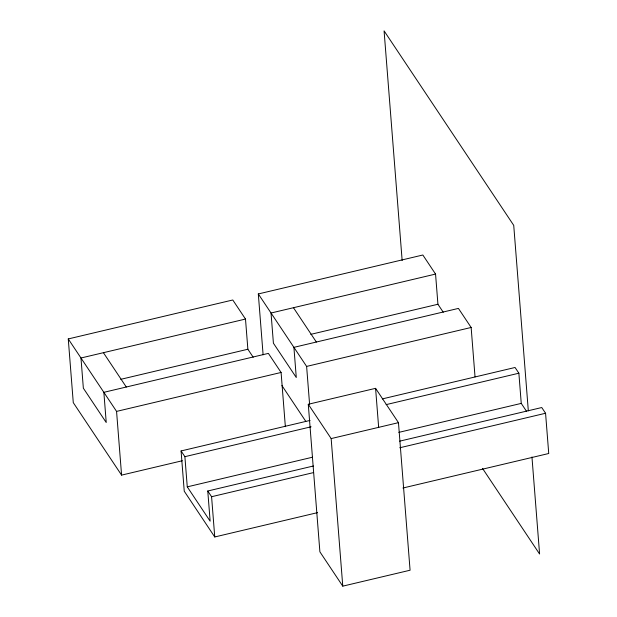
<?xml version="1.0" encoding="UTF-8"?>
<svg xmlns="http://www.w3.org/2000/svg" width="617" height="617" viewBox="0 0 617 617"><rect width="100%" height="100%" fill="white"/><g stroke="black" fill="none" stroke-linecap="round" stroke-linejoin="round"><path stroke-width="0.93" d="M182.339 460.737L121.58 475.121L73.276 402.646L68.263 338.934L232.786 299.993L245.497 319.058L247.872 349.245L253.194 357.228M263.112 354.814L258.315 293.947L422.846 255.006L435.556 274.079L437.931 304.258L443.253 312.241M245.497 319.058L80.974 357.999L83.349 388.186L106.232 422.514L103.857 392.327L268.38 353.387L281.09 372.46L285.355 426.663M435.556 274.079L271.033 313.02L273.408 343.199L296.283 377.527L293.908 347.348L458.431 308.407L471.141 327.473L475.036 376.925M120.739 379.332L247.872 349.245M310.798 334.352L437.931 304.258M68.263 338.934L116.567 411.4L281.09 372.46M258.315 293.947L306.618 366.413L471.141 327.473M308.276 404.266L375.583 388.332L398.466 422.66L410.081 570.224L342.774 586.15L319.891 551.822L308.276 404.266L331.159 438.587L342.774 586.15M382.324 398.906L515.064 367.485L518.874 373.208L521.249 403.395L526.571 411.377M317.578 512.627L214.755 536.967L184.244 491.194L181.074 450.95L310.081 420.416M386.134 404.629L518.874 373.208M181.074 450.95L184.892 456.673L311.091 426.802M331.159 438.587L398.466 422.66M398.79 432.378L521.249 403.395M184.892 456.673L187.267 486.859L312.526 457.212M399.669 441.163L541.757 407.536L545.567 413.259L548.737 453.503L402.909 488.016M187.267 486.859L210.142 521.18L207.767 491.001L313.405 465.997M399.739 447.772L545.567 413.259M207.767 491.001L211.585 496.724L313.475 472.607M482.502 468.372L539.59 554.027L531.954 456.966M293.461 307.706L316.344 342.034M281.907 385.54L305.793 421.372M103.409 352.693L126.284 387.021M528.322 410.837L513.73 225.367L384.075 30.85L402.153 260.528M375.583 388.332L378.676 427.62M306.618 366.413L309.611 404.459M211.585 496.724L214.755 536.967M116.567 411.4L121.58 475.121"/></g></svg>
